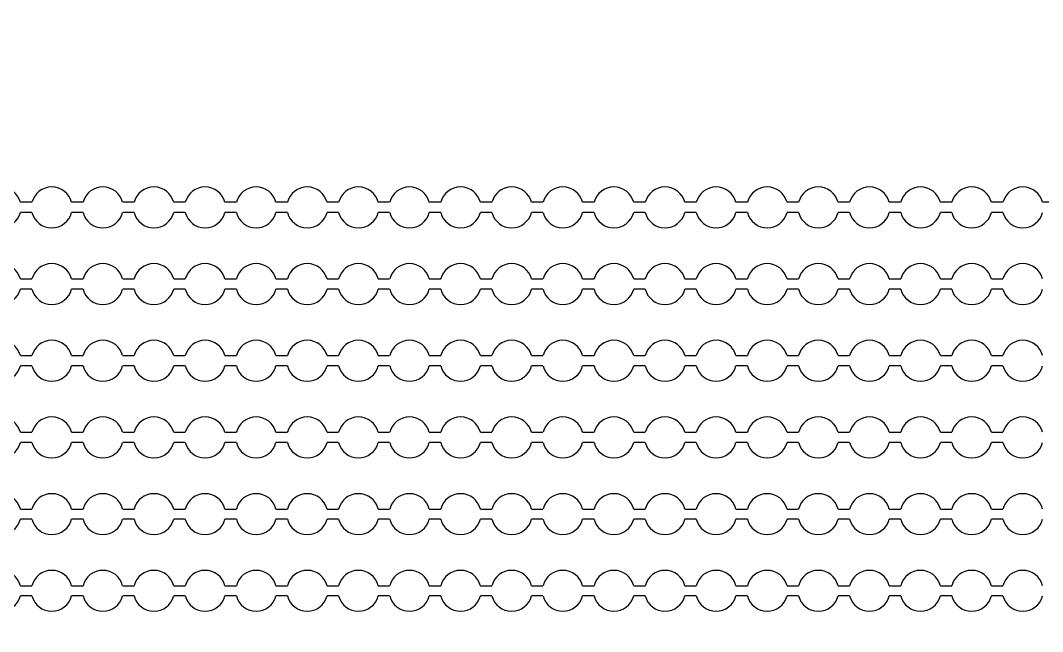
# Model space of a CAD drawing. Extents: x 4056 to 105656, y 4120 to 105720.
# Drawn here: x 59891 to 60891, y 78659 to 79257 of the extents above; entities that cross this region are included whole.
import ezdxf

# ---------------------------------------------------------------- set-up
doc = ezdxf.new("R2010")
doc.units = 13
doc.header["$MEASUREMENT"] = 0
doc.layers.add('Main Layer', color=7, linetype='Continuous', lineweight=0)

msp = doc.modelspace()

# ---------------------------------------------------------------- linework, layer by layer
for p, q in [((59902.1, 79079.2), (59890.9, 79079.2)), ((59952.1, 79079.2), (59940.9, 79079.2)), ((60002.1, 79079.2), (59990.9, 79079.2)), ((60052.1, 79079.2), (60040.9, 79079.2)), ((60102.1, 79079.2), (60090.9, 79079.2)), ((60152.1, 79079.2), (60140.9, 79079.2)), ((60202.1, 79079.2), (60190.9, 79079.2)), ((60252.1, 79079.2), (60240.9, 79079.2)), ((60302.1, 79079.2), (60290.9, 79079.2)), ((60352.1, 79079.2), (60340.9, 79079.2)), ((60402.1, 79079.2), (60390.9, 79079.2)), ((60452.1, 79079.2), (60440.9, 79079.2)), ((60502.1, 79079.2), (60490.9, 79079.2)), ((60552.1, 79079.2), (60540.9, 79079.2)), ((60602.1, 79079.2), (60590.9, 79079.2)), ((60652.1, 79079.2), (60640.9, 79079.2)), ((60702.1, 79079.2), (60690.9, 79079.2)), ((60752.1, 79079.2), (60740.9, 79079.2)), ((60802.1, 79079.2), (60790.9, 79079.2)), ((60852.1, 79079.2), (60840.9, 79079.2)), ((60902.1, 79079.2), (60890.9, 79079.2)), ((59902.1, 79069.2), (59890.9, 79069.2)), ((59952.1, 79069.2), (59940.9, 79069.2)), ((60002.1, 79069.2), (59990.9, 79069.2)), ((60052.1, 79069.2), (60040.9, 79069.2)), ((60102.1, 79069.2), (60090.9, 79069.2)), ((60152.1, 79069.2), (60140.9, 79069.2)), ((60202.1, 79069.2), (60190.9, 79069.2)), ((60252.1, 79069.2), (60240.9, 79069.2)), ((60302.1, 79069.2), (60290.9, 79069.2)), ((60352.1, 79069.2), (60340.9, 79069.2)), ((60402.1, 79069.2), (60390.9, 79069.2)), ((60452.1, 79069.2), (60440.9, 79069.2)), ((60502.1, 79069.2), (60490.9, 79069.2)), ((60552.1, 79069.2), (60540.9, 79069.2)), ((60602.1, 79069.2), (60590.9, 79069.2)), ((60652.1, 79069.2), (60640.9, 79069.2)), ((60702.1, 79069.2), (60690.9, 79069.2)), ((60752.1, 79069.2), (60740.9, 79069.2)), ((60802.1, 79069.2), (60790.9, 79069.2)), ((60852.1, 79069.2), (60840.9, 79069.2)), ((59890.9, 79004.2), (59902.1, 79004.2)), ((59940.9, 79004.2), (59952.1, 79004.2)), ((59990.9, 79004.2), (60002.1, 79004.2)), ((60040.9, 79004.2), (60052.1, 79004.2)), ((60090.9, 79004.2), (60102.1, 79004.2)), ((60140.9, 79004.2), (60152.1, 79004.2)), ((60190.9, 79004.2), (60202.1, 79004.2)), ((60240.9, 79004.2), (60252.1, 79004.2)), ((60290.9, 79004.2), (60302.1, 79004.2)), ((60340.9, 79004.2), (60352.1, 79004.2)), ((60390.9, 79004.2), (60402.1, 79004.2)), ((60440.9, 79004.2), (60452.1, 79004.2)), ((60490.9, 79004.2), (60502.1, 79004.2)), ((60540.9, 79004.2), (60552.1, 79004.2)), ((60590.9, 79004.2), (60602.1, 79004.2)), ((60640.9, 79004.2), (60652.1, 79004.2)), ((60690.9, 79004.2), (60702.1, 79004.2)), ((60740.9, 79004.2), (60752.1, 79004.2)), ((60790.9, 79004.2), (60802.1, 79004.2)), ((60840.9, 79004.2), (60852.1, 79004.2)), ((59902.1, 78994.2), (59890.9, 78994.2)), ((59952.1, 78994.2), (59940.9, 78994.2)), ((60002.1, 78994.2), (59990.9, 78994.2)), ((60052.1, 78994.2), (60040.9, 78994.2)), ((60102.1, 78994.2), (60090.9, 78994.2)), ((60152.1, 78994.2), (60140.9, 78994.2)), ((60202.1, 78994.2), (60190.9, 78994.2)), ((60252.1, 78994.2), (60240.9, 78994.2)), ((60302.1, 78994.2), (60290.9, 78994.2)), ((60352.1, 78994.2), (60340.9, 78994.2)), ((60402.1, 78994.2), (60390.9, 78994.2)), ((60452.1, 78994.2), (60440.9, 78994.2)), ((60502.1, 78994.2), (60490.9, 78994.2)), ((60552.1, 78994.2), (60540.9, 78994.2)), ((60602.1, 78994.2), (60590.9, 78994.2)), ((60652.1, 78994.2), (60640.9, 78994.2)), ((60702.1, 78994.2), (60690.9, 78994.2)), ((60752.1, 78994.2), (60740.9, 78994.2)), ((60802.1, 78994.2), (60790.9, 78994.2)), ((60852.1, 78994.2), (60840.9, 78994.2)), ((59890.9, 78929.2), (59902.1, 78929.2)), ((59940.9, 78929.2), (59952.1, 78929.2)), ((59990.9, 78929.2), (60002.1, 78929.2)), ((60040.9, 78929.2), (60052.1, 78929.2)), ((60090.9, 78929.2), (60102.1, 78929.2)), ((60140.9, 78929.2), (60152.1, 78929.2)), ((60190.9, 78929.2), (60202.1, 78929.2)), ((60240.9, 78929.2), (60252.1, 78929.2)), ((60290.9, 78929.2), (60302.1, 78929.2)), ((60340.9, 78929.2), (60352.1, 78929.2)), ((60390.9, 78929.2), (60402.1, 78929.2)), ((60440.9, 78929.2), (60452.1, 78929.2)), ((60490.9, 78929.2), (60502.1, 78929.2)), ((60540.9, 78929.2), (60552.1, 78929.2)), ((60590.9, 78929.2), (60602.1, 78929.2)), ((60640.9, 78929.2), (60652.1, 78929.2)), ((60690.9, 78929.2), (60702.1, 78929.2)), ((60740.9, 78929.2), (60752.1, 78929.2)), ((60790.9, 78929.2), (60802.1, 78929.2)), ((60840.9, 78929.2), (60852.1, 78929.2)), ((59902.1, 78919.2), (59890.9, 78919.2)), ((59952.1, 78919.2), (59940.9, 78919.2)), ((60002.1, 78919.2), (59990.9, 78919.2)), ((60052.1, 78919.2), (60040.9, 78919.2)), ((60102.1, 78919.2), (60090.9, 78919.2)), ((60152.1, 78919.2), (60140.9, 78919.2)), ((60202.1, 78919.2), (60190.9, 78919.2)), ((60252.1, 78919.2), (60240.9, 78919.2)), ((60302.1, 78919.2), (60290.9, 78919.2)), ((60352.1, 78919.2), (60340.9, 78919.2)), ((60402.1, 78919.2), (60390.9, 78919.2)), ((60452.1, 78919.2), (60440.9, 78919.2)), ((60502.1, 78919.2), (60490.9, 78919.2)), ((60552.1, 78919.2), (60540.9, 78919.2)), ((60602.1, 78919.2), (60590.9, 78919.2)), ((60652.1, 78919.2), (60640.9, 78919.2)), ((60702.1, 78919.2), (60690.9, 78919.2)), ((60752.1, 78919.2), (60740.9, 78919.2)), ((60802.1, 78919.2), (60790.9, 78919.2)), ((60852.1, 78919.2), (60840.9, 78919.2)), ((59890.9, 78854.2), (59902.1, 78854.2)), ((59940.9, 78854.2), (59952.1, 78854.2)), ((59990.9, 78854.2), (60002.1, 78854.2)), ((60040.9, 78854.2), (60052.1, 78854.2)), ((60090.9, 78854.2), (60102.1, 78854.2)), ((60140.9, 78854.2), (60152.1, 78854.2)), ((60190.9, 78854.2), (60202.1, 78854.2)), ((60240.9, 78854.2), (60252.1, 78854.2)), ((60290.9, 78854.2), (60302.1, 78854.2)), ((60340.9, 78854.2), (60352.1, 78854.2)), ((60390.9, 78854.2), (60402.1, 78854.2)), ((60440.9, 78854.2), (60452.1, 78854.2)), ((60490.9, 78854.2), (60502.1, 78854.2)), ((60540.9, 78854.2), (60552.1, 78854.2)), ((60590.9, 78854.2), (60602.1, 78854.2)), ((60640.9, 78854.2), (60652.1, 78854.2)), ((60690.9, 78854.2), (60702.1, 78854.2)), ((60740.9, 78854.2), (60752.1, 78854.2)), ((60790.9, 78854.2), (60802.1, 78854.2)), ((60840.9, 78854.2), (60852.1, 78854.2)), ((59902.1, 78844.2), (59890.9, 78844.2)), ((59952.1, 78844.2), (59940.9, 78844.2)), ((60002.1, 78844.2), (59990.9, 78844.2)), ((60052.1, 78844.2), (60040.9, 78844.2)), ((60102.1, 78844.2), (60090.9, 78844.2)), ((60152.1, 78844.2), (60140.9, 78844.2)), ((60202.1, 78844.2), (60190.9, 78844.2)), ((60252.1, 78844.2), (60240.9, 78844.2)), ((60302.1, 78844.2), (60290.9, 78844.2)), ((60352.1, 78844.2), (60340.9, 78844.2)), ((60402.1, 78844.2), (60390.9, 78844.2)), ((60452.1, 78844.2), (60440.9, 78844.2)), ((60502.1, 78844.2), (60490.9, 78844.2)), ((60552.1, 78844.2), (60540.9, 78844.2)), ((60602.1, 78844.2), (60590.9, 78844.2)), ((60652.1, 78844.2), (60640.9, 78844.2)), ((60702.1, 78844.2), (60690.9, 78844.2)), ((60752.1, 78844.2), (60740.9, 78844.2)), ((60802.1, 78844.2), (60790.9, 78844.2)), ((60852.1, 78844.2), (60840.9, 78844.2)), ((59890.9, 78779.2), (59902.1, 78779.2)), ((59940.9, 78779.2), (59952.1, 78779.2)), ((59990.9, 78779.2), (60002.1, 78779.2)), ((60040.9, 78779.2), (60052.1, 78779.2)), ((60090.9, 78779.2), (60102.1, 78779.2)), ((60140.9, 78779.2), (60152.1, 78779.2)), ((60190.9, 78779.2), (60202.1, 78779.2)), ((60240.9, 78779.2), (60252.1, 78779.2)), ((60290.9, 78779.2), (60302.1, 78779.2)), ((60340.9, 78779.2), (60352.1, 78779.2)), ((60390.9, 78779.2), (60402.1, 78779.2)), ((60440.9, 78779.2), (60452.1, 78779.2)), ((60490.9, 78779.2), (60502.1, 78779.2)), ((60540.9, 78779.2), (60552.1, 78779.2)), ((60590.9, 78779.2), (60602.1, 78779.2)), ((60640.9, 78779.2), (60652.1, 78779.2)), ((60690.9, 78779.2), (60702.1, 78779.2)), ((60740.9, 78779.2), (60752.1, 78779.2)), ((60790.9, 78779.2), (60802.1, 78779.2)), ((60840.9, 78779.2), (60852.1, 78779.2)), ((59902.1, 78769.2), (59890.9, 78769.2)), ((59952.1, 78769.2), (59940.9, 78769.2)), ((60002.1, 78769.2), (59990.9, 78769.2)), ((60052.1, 78769.2), (60040.9, 78769.2)), ((60102.1, 78769.2), (60090.9, 78769.2)), ((60152.1, 78769.2), (60140.9, 78769.2)), ((60202.1, 78769.2), (60190.9, 78769.2)), ((60252.1, 78769.2), (60240.9, 78769.2)), ((60302.1, 78769.2), (60290.9, 78769.2)), ((60352.1, 78769.2), (60340.9, 78769.2)), ((60402.1, 78769.2), (60390.9, 78769.2)), ((60452.1, 78769.2), (60440.9, 78769.2)), ((60502.1, 78769.2), (60490.9, 78769.2)), ((60552.1, 78769.2), (60540.9, 78769.2)), ((60602.1, 78769.2), (60590.9, 78769.2)), ((60652.1, 78769.2), (60640.9, 78769.2)), ((60702.1, 78769.2), (60690.9, 78769.2)), ((60752.1, 78769.2), (60740.9, 78769.2)), ((60802.1, 78769.2), (60790.9, 78769.2)), ((60852.1, 78769.2), (60840.9, 78769.2)), ((59890.9, 78704.2), (59902.1, 78704.2)), ((59940.9, 78704.2), (59952.1, 78704.2)), ((59990.9, 78704.2), (60002.1, 78704.2)), ((60040.9, 78704.2), (60052.1, 78704.2)), ((60090.9, 78704.2), (60102.1, 78704.2)), ((60140.9, 78704.2), (60152.1, 78704.2)), ((60190.9, 78704.2), (60202.1, 78704.2)), ((60240.9, 78704.2), (60252.1, 78704.2)), ((60290.9, 78704.2), (60302.1, 78704.2)), ((60340.9, 78704.2), (60352.1, 78704.2)), ((60390.9, 78704.2), (60402.1, 78704.2)), ((60440.9, 78704.2), (60452.1, 78704.2)), ((60490.9, 78704.2), (60502.1, 78704.2)), ((60540.9, 78704.2), (60552.1, 78704.2)), ((60590.9, 78704.2), (60602.1, 78704.2)), ((60640.9, 78704.2), (60652.1, 78704.2)), ((60690.9, 78704.2), (60702.1, 78704.2)), ((60740.9, 78704.2), (60752.1, 78704.2)), ((60790.9, 78704.2), (60802.1, 78704.2)), ((60840.9, 78704.2), (60852.1, 78704.2)), ((59902.1, 78694.2), (59890.9, 78694.2)), ((59952.1, 78694.2), (59940.9, 78694.2)), ((60002.1, 78694.2), (59990.9, 78694.2)), ((60052.1, 78694.2), (60040.9, 78694.2)), ((60102.1, 78694.2), (60090.9, 78694.2)), ((60152.1, 78694.2), (60140.9, 78694.2)), ((60202.1, 78694.2), (60190.9, 78694.2)), ((60252.1, 78694.2), (60240.9, 78694.2)), ((60302.1, 78694.2), (60290.9, 78694.2)), ((60352.1, 78694.2), (60340.9, 78694.2)), ((60402.1, 78694.2), (60390.9, 78694.2)), ((60452.1, 78694.2), (60440.9, 78694.2)), ((60502.1, 78694.2), (60490.9, 78694.2)), ((60552.1, 78694.2), (60540.9, 78694.2)), ((60602.1, 78694.2), (60590.9, 78694.2)), ((60652.1, 78694.2), (60640.9, 78694.2)), ((60702.1, 78694.2), (60690.9, 78694.2)), ((60752.1, 78694.2), (60740.9, 78694.2)), ((60802.1, 78694.2), (60790.9, 78694.2)), ((60852.1, 78694.2), (60840.9, 78694.2))]:
    msp.add_line(p, q)
at = {"lineweight": 0}
msp.add_circle((61011.6, 73976.1), 11000, dxfattribs=at)
for centre, start, end in [((59871.5, 79074.2), 14.4775, 165.5225), ((59921.5, 79074.2), 14.4775, 165.5225), ((59971.5, 79074.2), 14.4775, 165.5225), ((60021.5, 79074.2), 14.4775, 165.5225), ((60071.5, 79074.2), 14.4775, 165.5225), ((60121.5, 79074.2), 14.4775, 165.5225), ((60171.5, 79074.2), 14.4775, 165.5225), ((60221.5, 79074.2), 14.4775, 165.5225), ((60271.5, 79074.2), 14.4775, 165.5225), ((60321.5, 79074.2), 14.4775, 165.5225), ((60371.5, 79074.2), 14.4775, 165.5225), ((60421.5, 79074.2), 14.4775, 165.5225), ((60471.5, 79074.2), 14.4775, 165.5225), ((60521.5, 79074.2), 14.4775, 165.5225), ((60571.5, 79074.2), 14.4775, 165.5225), ((60621.5, 79074.2), 14.4775, 165.5225), ((60671.5, 79074.2), 14.4775, 165.5225), ((60721.5, 79074.2), 14.4775, 165.5225), ((60771.5, 79074.2), 14.4775, 165.5225), ((60821.5, 79074.2), 14.4775, 165.5225), ((60871.5, 79074.2), 14.4775, 165.5225), ((59871.5, 79074.2), 194.4775, 345.5225), ((59921.5, 79074.2), 194.4775, 345.5225), ((59971.5, 79074.2), 194.4775, 345.5225), ((60021.5, 79074.2), 194.4775, 345.5225), ((60071.5, 79074.2), 194.4775, 345.5225), ((60121.5, 79074.2), 194.4775, 345.5225), ((60171.5, 79074.2), 194.4775, 345.5225), ((60221.5, 79074.2), 194.4775, 345.5225), ((60271.5, 79074.2), 194.4775, 345.5225), ((60321.5, 79074.2), 194.4775, 345.5225), ((60371.5, 79074.2), 194.4775, 345.5225), ((60421.5, 79074.2), 194.4775, 345.5225), ((60471.5, 79074.2), 194.4775, 345.5225), ((60521.5, 79074.2), 194.4775, 345.5225), ((60571.5, 79074.2), 194.4775, 345.5225), ((60621.5, 79074.2), 194.4775, 345.5225), ((60671.5, 79074.2), 194.4775, 345.5225), ((60721.5, 79074.2), 194.4775, 345.5225), ((60771.5, 79074.2), 194.4775, 345.5225), ((60821.5, 79074.2), 194.4775, 345.5225), ((60871.5, 79074.2), 194.4775, 345.5225), ((59871.5, 78999.2), 14.4775, 165.5225), ((59921.5, 78999.2), 14.4775, 165.5225), ((59971.5, 78999.2), 14.4775, 165.5225), ((60021.5, 78999.2), 14.4775, 165.5225), ((60071.5, 78999.2), 14.4775, 165.5225), ((60121.5, 78999.2), 14.4775, 165.5225), ((60171.5, 78999.2), 14.4775, 165.5225), ((60221.5, 78999.2), 14.4775, 165.5225), ((60271.5, 78999.2), 14.4775, 165.5225), ((60321.5, 78999.2), 14.4775, 165.5225), ((60371.5, 78999.2), 14.4775, 165.5225), ((60421.5, 78999.2), 14.4775, 165.5225), ((60471.5, 78999.2), 14.4775, 165.5225), ((60521.5, 78999.2), 14.4775, 165.5225), ((60571.5, 78999.2), 14.4775, 165.5225), ((60621.5, 78999.2), 14.4775, 165.5225), ((60671.5, 78999.2), 14.4775, 165.5225), ((60721.5, 78999.2), 14.4775, 165.5225), ((60771.5, 78999.2), 14.4775, 165.5225), ((60821.5, 78999.2), 14.4775, 165.5225), ((60871.5, 78999.2), 14.4775, 165.5225), ((59871.5, 78999.2), 194.4775, 345.5225), ((59921.5, 78999.2), 194.4775, 345.5225), ((59971.5, 78999.2), 194.4775, 345.5225), ((60021.5, 78999.2), 194.4775, 345.5225), ((60071.5, 78999.2), 194.4775, 345.5225), ((60121.5, 78999.2), 194.4775, 345.5225), ((60171.5, 78999.2), 194.4775, 345.5225), ((60221.5, 78999.2), 194.4775, 345.5225), ((60271.5, 78999.2), 194.4775, 345.5225), ((60321.5, 78999.2), 194.4775, 345.5225), ((60371.5, 78999.2), 194.4775, 345.5225), ((60421.5, 78999.2), 194.4775, 345.5225), ((60471.5, 78999.2), 194.4775, 345.5225), ((60521.5, 78999.2), 194.4775, 345.5225), ((60571.5, 78999.2), 194.4775, 345.5225), ((60621.5, 78999.2), 194.4775, 345.5225), ((60671.5, 78999.2), 194.4775, 345.5225), ((60721.5, 78999.2), 194.4775, 345.5225), ((60771.5, 78999.2), 194.4775, 345.5225), ((60821.5, 78999.2), 194.4775, 345.5225), ((60871.5, 78999.2), 194.4775, 345.5225), ((59871.5, 78924.2), 14.4775, 165.5225), ((59921.5, 78924.2), 14.4775, 165.5225), ((59971.5, 78924.2), 14.4775, 165.5225), ((60021.5, 78924.2), 14.4775, 165.5225), ((60071.5, 78924.2), 14.4775, 165.5225), ((60121.5, 78924.2), 14.4775, 165.5225), ((60171.5, 78924.2), 14.4775, 165.5225), ((60221.5, 78924.2), 14.4775, 165.5225), ((60271.5, 78924.2), 14.4775, 165.5225), ((60321.5, 78924.2), 14.4775, 165.5225), ((60371.5, 78924.2), 14.4775, 165.5225), ((60421.5, 78924.2), 14.4775, 165.5225), ((60471.5, 78924.2), 14.4775, 165.5225), ((60521.5, 78924.2), 14.4775, 165.5225), ((60571.5, 78924.2), 14.4775, 165.5225), ((60621.5, 78924.2), 14.4775, 165.5225), ((60671.5, 78924.2), 14.4775, 165.5225), ((60721.5, 78924.2), 14.4775, 165.5225), ((60771.5, 78924.2), 14.4775, 165.5225), ((60821.5, 78924.2), 14.4775, 165.5225), ((60871.5, 78924.2), 14.4775, 165.5225), ((59871.5, 78924.2), 194.4775, 345.5225), ((59921.5, 78924.2), 194.4775, 345.5225), ((59971.5, 78924.2), 194.4775, 345.5225), ((60021.5, 78924.2), 194.4775, 345.5225), ((60071.5, 78924.2), 194.4775, 345.5225), ((60121.5, 78924.2), 194.4775, 345.5225), ((60171.5, 78924.2), 194.4775, 345.5225), ((60221.5, 78924.2), 194.4775, 345.5225), ((60271.5, 78924.2), 194.4775, 345.5225), ((60321.5, 78924.2), 194.4775, 345.5225), ((60371.5, 78924.2), 194.4775, 345.5225), ((60421.5, 78924.2), 194.4775, 345.5225), ((60471.5, 78924.2), 194.4775, 345.5225), ((60521.5, 78924.2), 194.4775, 345.5225), ((60571.5, 78924.2), 194.4775, 345.5225), ((60621.5, 78924.2), 194.4775, 345.5225), ((60671.5, 78924.2), 194.4775, 345.5225), ((60721.5, 78924.2), 194.4775, 345.5225), ((60771.5, 78924.2), 194.4775, 345.5225), ((60821.5, 78924.2), 194.4775, 345.5225), ((60871.5, 78924.2), 194.4775, 345.5225), ((59871.5, 78849.2), 14.4775, 165.5225), ((59921.5, 78849.2), 14.4775, 165.5225), ((59971.5, 78849.2), 14.4775, 165.5225), ((60021.5, 78849.2), 14.4775, 165.5225), ((60071.5, 78849.2), 14.4775, 165.5225), ((60121.5, 78849.2), 14.4775, 165.5225), ((60171.5, 78849.2), 14.4775, 165.5225), ((60221.5, 78849.2), 14.4775, 165.5225), ((60271.5, 78849.2), 14.4775, 165.5225), ((60321.5, 78849.2), 14.4775, 165.5225), ((60371.5, 78849.2), 14.4775, 165.5225), ((60421.5, 78849.2), 14.4775, 165.5225), ((60471.5, 78849.2), 14.4775, 165.5225), ((60521.5, 78849.2), 14.4775, 165.5225), ((60571.5, 78849.2), 14.4775, 165.5225), ((60621.5, 78849.2), 14.4775, 165.5225), ((60671.5, 78849.2), 14.4775, 165.5225), ((60721.5, 78849.2), 14.4775, 165.5225), ((60771.5, 78849.2), 14.4775, 165.5225), ((60821.5, 78849.2), 14.4775, 165.5225), ((60871.5, 78849.2), 14.4775, 165.5225), ((59871.5, 78849.2), 194.4775, 345.5225), ((59921.5, 78849.2), 194.4775, 345.5225), ((59971.5, 78849.2), 194.4775, 345.5225), ((60021.5, 78849.2), 194.4775, 345.5225), ((60071.5, 78849.2), 194.4775, 345.5225), ((60121.5, 78849.2), 194.4775, 345.5225), ((60171.5, 78849.2), 194.4775, 345.5225), ((60221.5, 78849.2), 194.4775, 345.5225), ((60271.5, 78849.2), 194.4775, 345.5225), ((60321.5, 78849.2), 194.4775, 345.5225), ((60371.5, 78849.2), 194.4775, 345.5225), ((60421.5, 78849.2), 194.4775, 345.5225), ((60471.5, 78849.2), 194.4775, 345.5225), ((60521.5, 78849.2), 194.4775, 345.5225), ((60571.5, 78849.2), 194.4775, 345.5225), ((60621.5, 78849.2), 194.4775, 345.5225), ((60671.5, 78849.2), 194.4775, 345.5225), ((60721.5, 78849.2), 194.4775, 345.5225), ((60771.5, 78849.2), 194.4775, 345.5225), ((60821.5, 78849.2), 194.4775, 345.5225), ((60871.5, 78849.2), 194.4775, 345.5225), ((59871.5, 78774.2), 14.4775, 165.5225), ((59921.5, 78774.2), 14.4775, 165.5225), ((59971.5, 78774.2), 14.4775, 165.5225), ((60021.5, 78774.2), 14.4775, 165.5225), ((60071.5, 78774.2), 14.4775, 165.5225), ((60121.5, 78774.2), 14.4775, 165.5225), ((60171.5, 78774.2), 14.4775, 165.5225), ((60221.5, 78774.2), 14.4775, 165.5225), ((60271.5, 78774.2), 14.4775, 165.5225), ((60321.5, 78774.2), 14.4775, 165.5225), ((60371.5, 78774.2), 14.4775, 165.5225), ((60421.5, 78774.2), 14.4775, 165.5225), ((60471.5, 78774.2), 14.4775, 165.5225), ((60521.5, 78774.2), 14.4775, 165.5225), ((60571.5, 78774.2), 14.4775, 165.5225), ((60621.5, 78774.2), 14.4775, 165.5225), ((60671.5, 78774.2), 14.4775, 165.5225), ((60721.5, 78774.2), 14.4775, 165.5225), ((60771.5, 78774.2), 14.4775, 165.5225), ((60821.5, 78774.2), 14.4775, 165.5225), ((60871.5, 78774.2), 14.4775, 165.5225), ((59871.5, 78774.2), 194.4775, 345.5225), ((59921.5, 78774.2), 194.4775, 345.5225), ((59971.5, 78774.2), 194.4775, 345.5225), ((60021.5, 78774.2), 194.4775, 345.5225), ((60071.5, 78774.2), 194.4775, 345.5225), ((60121.5, 78774.2), 194.4775, 345.5225), ((60171.5, 78774.2), 194.4775, 345.5225), ((60221.5, 78774.2), 194.4775, 345.5225), ((60271.5, 78774.2), 194.4775, 345.5225), ((60321.5, 78774.2), 194.4775, 345.5225), ((60371.5, 78774.2), 194.4775, 345.5225), ((60421.5, 78774.2), 194.4775, 345.5225), ((60471.5, 78774.2), 194.4775, 345.5225), ((60521.5, 78774.2), 194.4775, 345.5225), ((60571.5, 78774.2), 194.4775, 345.5225), ((60621.5, 78774.2), 194.4775, 345.5225), ((60671.5, 78774.2), 194.4775, 345.5225), ((60721.5, 78774.2), 194.4775, 345.5225), ((60771.5, 78774.2), 194.4775, 345.5225), ((60821.5, 78774.2), 194.4775, 345.5225), ((60871.5, 78774.2), 194.4775, 345.5225), ((59871.5, 78699.2), 14.4775, 165.5225), ((59921.5, 78699.2), 14.4775, 165.5225), ((59971.5, 78699.2), 14.4775, 165.5225), ((60021.5, 78699.2), 14.4775, 165.5225), ((60071.5, 78699.2), 14.4775, 165.5225), ((60121.5, 78699.2), 14.4775, 165.5225), ((60171.5, 78699.2), 14.4775, 165.5225), ((60221.5, 78699.2), 14.4775, 165.5225), ((60271.5, 78699.2), 14.4775, 165.5225), ((60321.5, 78699.2), 14.4775, 165.5225), ((60371.5, 78699.2), 14.4775, 165.5225), ((60421.5, 78699.2), 14.4775, 165.5225), ((60471.5, 78699.2), 14.4775, 165.5225), ((60521.5, 78699.2), 14.4775, 165.5225), ((60571.5, 78699.2), 14.4775, 165.5225), ((60621.5, 78699.2), 14.4775, 165.5225), ((60671.5, 78699.2), 14.4775, 165.5225), ((60721.5, 78699.2), 14.4775, 165.5225), ((60771.5, 78699.2), 14.4775, 165.5225), ((60821.5, 78699.2), 14.4775, 165.5225), ((60871.5, 78699.2), 14.4775, 165.5225), ((59871.5, 78699.2), 194.4775, 345.5225), ((59921.5, 78699.2), 194.4775, 345.5225), ((59971.5, 78699.2), 194.4775, 345.5225), ((60021.5, 78699.2), 194.4775, 345.5225), ((60071.5, 78699.2), 194.4775, 345.5225), ((60121.5, 78699.2), 194.4775, 345.5225), ((60171.5, 78699.2), 194.4775, 345.5225), ((60221.5, 78699.2), 194.4775, 345.5225), ((60271.5, 78699.2), 194.4775, 345.5225), ((60321.5, 78699.2), 194.4775, 345.5225), ((60371.5, 78699.2), 194.4775, 345.5225), ((60421.5, 78699.2), 194.4775, 345.5225), ((60471.5, 78699.2), 194.4775, 345.5225), ((60521.5, 78699.2), 194.4775, 345.5225), ((60571.5, 78699.2), 194.4775, 345.5225), ((60621.5, 78699.2), 194.4775, 345.5225), ((60671.5, 78699.2), 194.4775, 345.5225), ((60721.5, 78699.2), 194.4775, 345.5225), ((60771.5, 78699.2), 194.4775, 345.5225), ((60821.5, 78699.2), 194.4775, 345.5225), ((60871.5, 78699.2), 194.4775, 345.5225)]:
    msp.add_arc(centre, 20, start, end)
at = {"layer": 'Main Layer'}
msp.add_circle((54856, 54920.5), 50800, dxfattribs=at)

doc.saveas('drawing.dxf')
